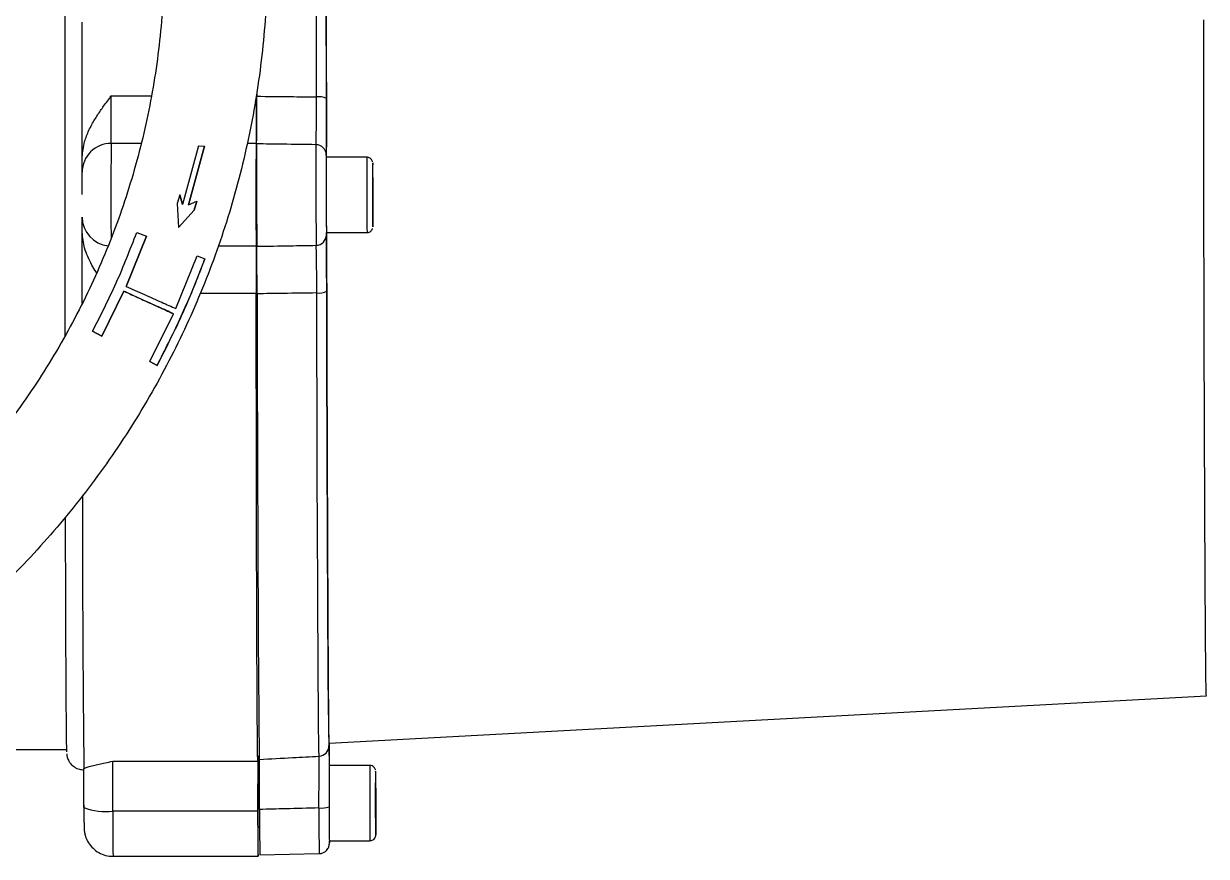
# Model space of a CAD drawing. Header units: millimetres. Extents: x 2462 to 4142, y 835 to 2023.
# Drawn here: x 3171.5 to 3375.4, y 1180.4 to 1324 of the extents above; entities that cross this region are included whole.
import ezdxf

# ---------------------------------------------------------------- set-up
doc = ezdxf.new("R2010")
doc.units = ezdxf.units.MM

msp = doc.modelspace()

# ---------------------------------------------------------------- linework, layer by layer
at = {"color": 7, "linetype": 'Continuous', "lineweight": 25}
for p, q in [((3186.587, 1311.553), (3193.503, 1311.553)), ((3211.665, 1312.17), (3211.666, 1311.501)), ((3191.768, 1303.369), (3186.56, 1303.369)), ((3211.559, 1303.369), (3210.033, 1303.369)), ((3201.635, 1302.933), (3198.865, 1292.833)), ((3202.639, 1302.909), (3199.888, 1292.81)), ((3199.892, 1292.807), (3202.643, 1302.907)), ((3201.635, 1302.933), (3202.639, 1302.909)), ((3202.639, 1302.909), (3202.643, 1302.907)), ((3230.66, 1300.996), (3223.66, 1300.984)), ((3211.56, 1298.334), (3211.563, 1298.536)), ((3211.64, 1298.463), (3211.562, 1298.463)), ((3231.661, 1297.492), (3231.672, 1297.503)), ((3231.661, 1294.487), (3231.661, 1297.492)), ((3231.672, 1297.503), (3231.682, 1294.509)), ((3198.396, 1294.531), (3197.934, 1293.028)), ((3197.934, 1293.028), (3198.192, 1288.862)), ((3198.865, 1292.833), (3198.396, 1294.531)), ((3198.396, 1294.531), (3198.4, 1294.528)), ((3198.4, 1294.528), (3198.869, 1292.83)), ((3199.92, 1292.809), (3201.352, 1293.393)), ((3201.352, 1293.393), (3200.887, 1291.885)), ((3200.891, 1291.883), (3201.356, 1293.39)), ((3201.352, 1293.393), (3201.356, 1293.39)), ((3231.661, 1294.509), (3231.682, 1294.509)), ((3231.671, 1291.492), (3231.661, 1294.487)), ((3231.682, 1294.509), (3231.682, 1291.503)), ((3198.192, 1288.862), (3200.887, 1291.885)), ((3200.891, 1291.883), (3198.196, 1288.859)), ((3199.888, 1292.81), (3199.92, 1292.809)), ((3200.887, 1291.885), (3200.891, 1291.883)), ((3231.682, 1291.503), (3231.671, 1291.492)), ((3231.671, 1291.503), (3231.682, 1291.503)), ((3198.192, 1288.862), (3198.196, 1288.859)), ((3211.562, 1290.463), (3211.654, 1290.463)), ((3192.667, 1287.358), (3189.149, 1278.725)), ((3189.155, 1278.721), (3192.673, 1287.354)), ((3190.978, 1288.006), (3192.667, 1287.358)), ((3192.667, 1287.358), (3192.673, 1287.354)), ((3223.683, 1287.984), (3230.683, 1287.996)), ((3205.038, 1285.71), (3211.559, 1285.71)), ((3197.704, 1274.9), (3201.416, 1283.998)), ((3201.416, 1283.998), (3202.731, 1283.492)), ((3202.731, 1283.492), (3202.734, 1283.491)), ((3188.771, 1277.885), (3184.965, 1270.163)), ((3184.971, 1270.159), (3188.777, 1277.882)), ((3188.771, 1277.885), (3188.777, 1277.882)), ((3211.586, 1277.493), (3201.933, 1277.493)), ((3193.239, 1265.763), (3197.3, 1274.004)), ((3184.965, 1270.163), (3183.368, 1271.012)), ((3183.368, 1271.012), (3183.376, 1271.007)), ((3183.376, 1271.007), (3184.971, 1270.159)), ((3184.965, 1270.163), (3184.971, 1270.159)), ((3194.484, 1265.1), (3193.239, 1265.763)), ((3193.239, 1265.763), (3193.242, 1265.761)), ((3193.242, 1265.761), (3194.486, 1265.099)), ((3194.484, 1265.1), (3194.486, 1265.099)), ((3224.164, 1199.956), (3375.404, 1208.143)), ((3224.218, 1199.517), (3224.224, 1199.959)), ((3165.602, 1198.856), (3178.896, 1198.856)), ((3211.894, 1197.662), (3212.104, 1197.804)), ((3211.961, 1197.701), (3211.947, 1196.784)), ((3186.84, 1196.848), (3211.84, 1196.848)), ((3231.171, 1196.131), (3224.171, 1196.119)), ((3212.141, 1193.598), (3211.893, 1193.597)), ((3232.17, 1191.355), (3232.176, 1193.096)), ((3232.176, 1193.096), (3232.189, 1191.374)), ((3232.17, 1191.374), (3232.189, 1191.374)), ((3232.176, 1187.891), (3232.17, 1191.355)), ((3232.189, 1191.374), (3232.195, 1187.91)), ((3181.881, 1189.34), (3181.881, 1188.692)), ((3211.865, 1188.238), (3186.865, 1188.238)), ((3232.176, 1187.91), (3232.195, 1187.91)), ((3232.188, 1186.168), (3232.176, 1187.891)), ((3232.195, 1187.91), (3232.188, 1186.168)), ((3211.889, 1185.597), (3212.165, 1185.598)), ((3224.194, 1183.119), (3231.194, 1183.131)), ((3232.192, 1184.132), (3232.193, 1184.153)), ((3212.198, 1180.708), (3222.429, 1180.904)), ((3186.893, 1180.44), (3211.893, 1180.44))]:
    msp.add_line(p, q, dxfattribs=at)
at = {"color": 7, "linetype": 'Continuous', "lineweight": 25, "flags": 128}
for points in [[(3221.962, 1311.398), (3221.956, 1317.3), (3221.951, 1323.117), (3221.947, 1328.827), (3221.945, 1334.409), (3221.943, 1339.842), (3221.944, 1345.105), (3221.945, 1350.178), (3221.948, 1355.043), (3221.952, 1359.681), (3221.957, 1364.075), (3221.964, 1368.209), (3221.972, 1372.066), (3221.981, 1375.633), (3221.991, 1378.895), (3222.003, 1381.842), (3222.016, 1384.461), (3222.029, 1386.743), (3222.044, 1388.679), (3222.059, 1390.262), (3222.076, 1391.487)], [(3223.786, 1389.719), (3223.769, 1388.517), (3223.754, 1386.963), (3223.74, 1385.062), (3223.726, 1382.822), (3223.714, 1380.25), (3223.703, 1377.358), (3223.693, 1374.155), (3223.684, 1370.653), (3223.676, 1366.867), (3223.669, 1362.809), (3223.664, 1358.495), (3223.66, 1353.942), (3223.657, 1349.166), (3223.656, 1344.185), (3223.656, 1339.018), (3223.657, 1333.685), (3223.659, 1328.205), (3223.663, 1322.599), (3223.668, 1316.888), (3223.674, 1311.094)], [(3223.694, 1300.984), (3223.686, 1306.019), (3223.679, 1311.726), (3223.674, 1317.371), (3223.669, 1322.93), (3223.665, 1328.384)], [(3181.583, 1300.976), (3181.584, 1306.889), (3181.587, 1312.756), (3181.591, 1318.557), (3181.596, 1324.271)], [(3375.404, 1208.143), (3375.404, 1208.143), (3375.387, 1208.323), (3375.368, 1208.859), (3375.349, 1209.747), (3375.33, 1210.984), (3375.311, 1212.566), (3375.291, 1214.484), (3375.271, 1216.732), (3375.251, 1219.301), (3375.232, 1222.18), (3375.212, 1225.356), (3375.192, 1228.818), (3375.173, 1232.55), (3375.154, 1236.538), (3375.135, 1240.765), (3375.117, 1245.214), (3375.1, 1249.867), (3375.083, 1254.704), (3375.066, 1259.706), (3375.051, 1264.852), (3375.036, 1270.121), (3375.023, 1275.491), (3375.01, 1280.941), (3374.998, 1286.449), (3374.988, 1291.991), (3374.978, 1297.544), (3374.97, 1303.087), (3374.962, 1308.596), (3374.956, 1314.049), (3374.952, 1319.423), (3374.948, 1324.697)], [(3231.662, 1299.997), (3231.662, 1299.998), (3231.66, 1299.955)], [(3231.675, 1289.29), (3231.676, 1289.181), (3231.681, 1288.998), (3231.681, 1288.999)], [(3181.588, 1275.841), (3181.587, 1276.289), (3181.584, 1282.16), (3181.583, 1288.075)], [(3224.164, 1199.956), (3224.151, 1200.049), (3224.132, 1200.482), (3224.113, 1201.264), (3224.093, 1202.394), (3224.073, 1203.867), (3224.053, 1205.678), (3224.032, 1207.819), (3224.011, 1210.284), (3223.991, 1213.062), (3223.97, 1216.143), (3223.949, 1219.517), (3223.929, 1223.17), (3223.909, 1227.088), (3223.889, 1231.258), (3223.87, 1235.664), (3223.851, 1240.288), (3223.833, 1245.115), (3223.815, 1250.127), (3223.798, 1255.303), (3223.782, 1260.626), (3223.767, 1266.075), (3223.752, 1271.631), (3223.739, 1277.272), (3223.726, 1282.978), (3223.716, 1287.984)], [(3211.725, 1277.445), (3211.739, 1271.517), (3211.754, 1265.675), (3211.77, 1259.941), (3211.787, 1254.338), (3211.804, 1248.885), (3211.823, 1243.604), (3211.842, 1238.514), (3211.862, 1233.634), (3211.882, 1228.983), (3211.902, 1224.578), (3211.923, 1220.435), (3211.945, 1216.57), (3211.966, 1212.998), (3211.988, 1209.731), (3212.01, 1206.783), (3212.031, 1204.164), (3212.053, 1201.884), (3212.074, 1199.951), (3212.095, 1198.374), (3212.116, 1197.156)], [(3222.41, 1197.701), (3222.389, 1198.91), (3222.368, 1200.479), (3222.347, 1202.4), (3222.325, 1204.668), (3222.304, 1207.273), (3222.282, 1210.206), (3222.261, 1213.456), (3222.239, 1217.01), (3222.218, 1220.855), (3222.197, 1224.978), (3222.177, 1229.361), (3222.156, 1233.989), (3222.137, 1238.845), (3222.118, 1243.91), (3222.1, 1249.165), (3222.082, 1254.591), (3222.065, 1260.167), (3222.049, 1265.873), (3222.034, 1271.686), (3222.02, 1277.585)], [(3223.731, 1277.899), (3223.745, 1272.108), (3223.76, 1266.401), (3223.775, 1260.8), (3223.792, 1255.326), (3223.809, 1249.999), (3223.827, 1244.84), (3223.846, 1239.867), (3223.865, 1235.1), (3223.885, 1230.556), (3223.905, 1226.253), (3223.925, 1222.206), (3223.946, 1218.431), (3223.967, 1214.942), (3223.988, 1211.752), (3224.009, 1208.872), (3224.031, 1206.315), (3224.052, 1204.088), (3224.072, 1202.202), (3224.093, 1200.662), (3224.113, 1199.475)], [(3232.193, 1184.153), (3232.196, 1184.324), (3232.199, 1184.878), (3232.201, 1185.755), (3232.202, 1186.897), (3232.202, 1188.226), (3232.2, 1189.65), (3232.197, 1191.073), (3232.193, 1192.397), (3232.188, 1193.534), (3232.183, 1194.404), (3232.178, 1194.949), (3232.173, 1195.132), (3232.169, 1194.94), (3232.166, 1194.387), (3232.164, 1193.509), (3232.163, 1192.367), (3232.163, 1191.039), (3232.165, 1189.615), (3232.168, 1188.192), (3232.172, 1186.867), (3232.177, 1185.731), (3232.182, 1184.861), (3232.187, 1184.315), (3232.192, 1184.132), (3232.192, 1184.132)], [(3224.189, 1182.904), (3224.192, 1182.75), (3224.197, 1182.752), (3224.201, 1183.107), (3224.201, 1183.119)]]:
    msp.add_lwpolyline(points, dxfattribs=at)
at = {"color": 7, "linetype": 'Continuous', "lineweight": 25}
for centre, radius, start, end in [((2359.681, 1310.197), 826.907, 359.526892, 0.093986), ((3222.363, 1308.681), 2.746, 61.48465, 98.39056), ((3186.54, 1298.39), 4.979, 89.77597, 179.80447), ((4750.178, 1294.098), 1563.646, 179.660289, 180.260607), ((4490.036, 1296.665), 1278.4, 179.703166, 180.494281), ((4426.924, 1296.556), 1205.056, 179.686326, 180.511121), ((3221.861, 1301.357), 1.796, 0.24535, 89.2279), ((4203.361, 1296.171), 979.717, 179.696262, 180.501185), ((3645.024, 1297.127), 421.381, 179.47558, 180.36219), ((3652.051, 1297.139), 421.408, 179.47562, 180.36216), ((3763.726, 1296.661), 532.076, 179.64533, 180.23482), ((2513.082, 1293.254), 718.612, 359.660754, 0.537672), ((3796.321, 1294.015), 572.67, 179.95509, 180.60338), ((3803.536, 1294.027), 572.885, 179.95517, 180.60321), ((3972.256, 1294.832), 740.602, 180.02721, 180.428734), ((3186.535, 1290.686), 4.974, 180.19282, 264.65219), ((3221.885, 1287.603), 1.797, 270.97601, 359.95892), ((3222.411, 1280.271), 2.714, 261.71645, 299.09507), ((6729.016, 1237.555), 3547.391, 179.918401, 180.678258), ((3222.327, 1199.485), 1.786, 272.65417, 359.66513), ((2204.361, 1189.6), 982.505, 359.920579, 0.422661), ((3984.297, 1190.929), 753.143, 179.604261, 180.593252), ((3222.812, 1193.604), 4.834, 264.97273, 286.2217), ((3964.525, 1189.219), 740.363, 180.019875, 180.488717), ((3185.632, 1198.682), 10.517, 249.10527, 276.7358), ((3690.019, 1186.134), 503.158, 179.76043, 180.64843), ((3715.417, 1187.265), 503.262, 179.85761, 180.74662), ((3920.432, 1188.461), 698.044, 179.973063, 180.62028)]:
    msp.add_arc(centre, radius, start, end, dxfattribs=at)
for points, knots in [([(3213.473, 1332.152), (3213.492, 1333.403), (3213.546, 1336.96), (3213.389, 1342.825), (3212.905, 1349.73), (3212.102, 1356.606), (3210.987, 1363.438), (3209.561, 1370.212), (3207.827, 1376.914), (3205.79, 1383.53), (3203.453, 1390.046), (3200.82, 1396.449), (3197.899, 1402.725), (3194.694, 1408.861), (3191.212, 1414.844), (3187.461, 1420.662), (3183.448, 1426.303), (3179.182, 1431.755), (3174.672, 1437.007), (3169.927, 1442.047), (3164.957, 1446.865), (3159.772, 1451.452), (3154.383, 1455.797), (3148.801, 1459.892), (3143.039, 1463.728), (3137.107, 1467.297), (3131.019, 1470.592), (3124.786, 1473.605), (3118.423, 1476.331), (3111.942, 1478.763), (3105.356, 1480.897), (3098.681, 1482.729), (3091.928, 1484.254), (3085.113, 1485.469), (3078.25, 1486.372), (3071.352, 1486.96), (3064.435, 1487.234), (3057.512, 1487.191), (3050.599, 1486.833), (3043.709, 1486.159), (3036.858, 1485.172), (3030.058, 1483.873), (3023.325, 1482.265), (3016.672, 1480.352), (3010.113, 1478.137), (3003.662, 1475.625), (2997.333, 1472.821), (2991.138, 1469.732), (2985.091, 1466.362), (2979.203, 1462.721), (2973.488, 1458.814), (2967.958, 1454.651), (2962.622, 1450.24), (2957.494, 1445.59), (2952.584, 1440.711), (2947.901, 1435.612), (2943.455, 1430.306), (2939.257, 1424.802), (2935.313, 1419.112), (2931.634, 1413.248), (2928.226, 1407.222), (2925.097, 1401.047), (2922.253, 1394.736), (2919.699, 1388.302), (2917.442, 1381.757), (2915.486, 1375.117), (2913.835, 1368.394), (2912.492, 1361.603), (2911.461, 1354.758), (2910.743, 1347.872), (2910.341, 1340.962), (2910.254, 1334.039), (2910.483, 1327.121), (2911.027, 1320.22), (2911.886, 1313.35), (2913.057, 1306.528), (2914.539, 1299.766), (2916.327, 1293.078), (2918.419, 1286.479), (2920.81, 1279.982), (2923.494, 1273.602), (2926.467, 1267.35), (2929.723, 1261.241), (2933.253, 1255.286), (2937.052, 1249.499), (2941.111, 1243.891), (2945.422, 1238.474), (2949.975, 1233.26), (2954.761, 1228.259), (2959.771, 1223.481), (2964.994, 1218.938), (2970.418, 1214.637), (2976.033, 1210.588), (2981.827, 1206.799), (2987.788, 1203.279), (2993.903, 1200.035), (3000.16, 1197.073), (3006.545, 1194.4), (3013.046, 1192.021), (3019.649, 1189.941), (3026.34, 1188.164), (3033.104, 1186.695), (3039.929, 1185.536), (3046.8, 1184.689), (3053.702, 1184.157), (3060.621, 1183.941), (3067.543, 1184.04), (3074.453, 1184.455), (3081.337, 1185.185), (3088.18, 1186.229), (3094.969, 1187.583), (3101.689, 1189.247), (3108.326, 1191.215), (3114.866, 1193.483), (3121.296, 1196.048), (3127.602, 1198.904), (3133.771, 1202.044), (3139.791, 1205.463), (3145.648, 1209.153), (3151.331, 1213.106), (3156.827, 1217.315), (3162.126, 1221.77), (3167.216, 1226.462), (3172.086, 1231.381), (3176.727, 1236.518), (3181.129, 1241.861), (3185.282, 1247.399), (3189.178, 1253.121), (3192.809, 1259.015), (3196.168, 1265.068), (3199.246, 1271.269), (3202.039, 1277.603), (3204.539, 1284.058), (3206.742, 1290.621), (3208.644, 1297.277), (3210.24, 1304.014), (3211.526, 1310.815), (3212.501, 1317.669), (3213.15, 1324.439), (3213.401, 1329.274), (3213.464, 1331.805), (3213.473, 1332.152)], [0, 0, 0, 0, 0.00394, 0.0112049, 0.0184702, 0.0257355, 0.0330008, 0.0402662, 0.0475315, 0.0547968, 0.0620622, 0.0693275, 0.0765928, 0.0838581, 0.0911235, 0.0983888, 0.1056541, 0.1129194, 0.1201848, 0.1274501, 0.1347154, 0.1419807, 0.1492461, 0.1565114, 0.1637767, 0.171042, 0.1783074, 0.1855727, 0.192838, 0.2001033, 0.2073687, 0.214634, 0.2218993, 0.2291646, 0.2364299, 0.2436953, 0.2509606, 0.2582259, 0.2654913, 0.2727566, 0.2800219, 0.2872872, 0.2945526, 0.3018179, 0.3090832, 0.3163485, 0.3236139, 0.3308792, 0.3381445, 0.3454098, 0.3526752, 0.3599405, 0.3672058, 0.3744712, 0.3817365, 0.3890018, 0.3962671, 0.4035325, 0.4107978, 0.4180631, 0.4253284, 0.4325938, 0.4398591, 0.4471244, 0.4543898, 0.4616551, 0.4689204, 0.4761857, 0.4834511, 0.4907164, 0.4979817, 0.5052471, 0.5125124, 0.5197777, 0.527043, 0.5343084, 0.5415737, 0.548839, 0.5561043, 0.5633697, 0.570635, 0.5779003, 0.5851657, 0.592431, 0.5996963, 0.6069616, 0.614227, 0.6214923, 0.6287576, 0.6360229, 0.6432883, 0.6505536, 0.6578189, 0.6650842, 0.6723496, 0.6796149, 0.6868802, 0.6941455, 0.7014109, 0.7086762, 0.7159415, 0.7232068, 0.7304721, 0.7377375, 0.7450028, 0.7522681, 0.7595334, 0.7667988, 0.7740641, 0.7813294, 0.7885948, 0.7958601, 0.8031254, 0.8103907, 0.8176561, 0.8249214, 0.8321867, 0.839452, 0.8467174, 0.8539827, 0.861248, 0.8685133, 0.8757787, 0.883044, 0.8903093, 0.8975747, 0.90484, 0.9121053, 0.9193706, 0.926636, 0.9339013, 0.9411666, 0.948432, 0.9556973, 0.9629626, 0.9702279, 0.9774933, 0.9847586, 0.9920239, 0.9989071, 1, 1, 1, 1]), ([(3178.883, 1390.213), (3178.881, 1390.216), (3178.869, 1390.241), (3178.848, 1389.338), (3178.818, 1387.497), (3178.79, 1384.689), (3178.763, 1381.043), (3178.736, 1376.5), (3178.711, 1371.037), (3178.687, 1364.681), (3178.665, 1357.488), (3178.646, 1349.577), (3178.629, 1341.064), (3178.615, 1332.077), (3178.604, 1322.796), (3178.597, 1313.368), (3178.592, 1303.935), (3178.592, 1297.639), (3178.591, 1294.52)], [0, 0, 0, 0, 0.010499, 0.0763227, 0.1410552, 0.2046164, 0.2681744, 0.332907, 0.3987338, 0.4661596, 0.5340485, 0.6023082, 0.6705646, 0.7384535, 0.8058826, 0.8717063, 0.9364396, 1, 1, 1, 1]), ([(3195.677, 1332.556), (3195.644, 1331.453), (3195.545, 1328.183), (3195.145, 1322.757), (3194.367, 1316.3), (3193.273, 1309.889), (3191.869, 1303.539), (3190.159, 1297.264), (3188.145, 1291.079), (3185.834, 1285), (3183.23, 1279.04), (3180.34, 1273.214), (3177.17, 1267.535), (3173.728, 1262.016), (3170.022, 1256.672), (3166.061, 1251.513), (3161.854, 1246.553), (3157.411, 1241.805), (3152.745, 1237.272), (3147.851, 1232.992), (3144.061, 1229.899), (3141.847, 1228.319), (3141.397, 1227.998)], [0, 0, 0, 0, 0.0271509, 0.0804393, 0.1337317, 0.187024, 0.2403163, 0.2936087, 0.346901, 0.4001933, 0.4534856, 0.506778, 0.5600703, 0.6133626, 0.6666549, 0.7199473, 0.7732396, 0.8265319, 0.8798242, 0.9331166, 0.9864089, 1, 1, 1, 1]), ([(3181.583, 1300.976), (3181.668, 1301.897), (3181.784, 1303.155), (3182.32, 1304.678), (3182.736, 1305.661), (3183.356, 1306.878), (3184.201, 1308.265), (3185.336, 1309.89), (3186.145, 1310.966), (3186.587, 1311.553)], [0, 0, 0, 0, 0.2309075, 0.3156551, 0.4051151, 0.4997308, 0.6595094, 0.8142552, 1, 1, 1, 1]), ([(3211.653, 1303.288), (3211.656, 1303.515), (3211.662, 1303.97), (3211.667, 1305.852), (3211.669, 1308.4), (3211.667, 1310.466), (3211.666, 1311.501)], [0, 0, 0, 0, 0.2500652, 0.4994456, 0.7493864, 1, 1, 1, 1]), ([(3211.666, 1311.501), (3213.588, 1311.483), (3217.02, 1311.45), (3220.452, 1311.414), (3221.962, 1311.398)], [0, 0, 0, 0, 0.56, 1, 1, 1, 1]), ([(3221.886, 1303.153), (3221.898, 1303.359), (3221.923, 1303.771), (3221.949, 1305.649), (3221.964, 1308.233), (3221.963, 1310.342), (3221.962, 1311.398)], [0, 0, 0, 0, 0.2498556, 0.4996698, 0.7497111, 1, 1, 1, 1]), ([(3223.674, 1311.094), (3223.675, 1310.16), (3223.677, 1308.295), (3223.676, 1305.81), (3223.673, 1303.646), (3223.667, 1301.967), (3223.661, 1301.566), (3223.658, 1301.365)], [0, 0, 0, 0, 0.1872812, 0.3736777, 0.5607984, 0.7799545, 1, 1, 1, 1]), ([(3221.886, 1303.153), (3219.976, 1303.179), (3216.565, 1303.225), (3213.154, 1303.268), (3211.653, 1303.288)], [0, 0, 0, 0, 0.56, 1, 1, 1, 1]), ([(3231.641, 1300.192), (3231.63, 1300.242), (3231.597, 1300.38), (3231.469, 1300.612), (3231.239, 1300.833), (3230.953, 1300.978), (3230.75, 1300.981), (3230.662, 1300.983)], [0, 0, 0, 0, 0.1179433, 0.3237247, 0.5604872, 0.8110036, 1, 1, 1, 1]), ([(3181.551, 1294.545), (3181.551, 1294.999), (3181.551, 1295.938), (3181.554, 1297.176), (3181.557, 1298.094), (3181.56, 1298.305), (3181.562, 1298.407)], [0, 0, 0, 0, 0.2416654, 0.5, 0.7583346, 1, 1, 1, 1]), ([(3178.591, 1294.52), (3178.592, 1291.403), (3178.592, 1285.111), (3178.596, 1276.959), (3178.6, 1272.049), (3178.602, 1270.207)], [0, 0, 0, 0, 0.3803148, 0.7676479, 1, 1, 1, 1]), ([(3184.053, 1281.056), (3184.021, 1281.105), (3183.73, 1281.541), (3182.943, 1282.92), (3181.87, 1285.165), (3181.674, 1287.155), (3181.583, 1288.075)], [0, 0, 0, 0, 0.0235445, 0.2094054, 0.6343537, 1, 1, 1, 1]), ([(3183.368, 1271.012), (3184.777, 1273.773), (3187.602, 1279.309), (3189.851, 1285.102), (3190.978, 1288.006)], [0, 0, 0, 0, 0.498853, 1, 1, 1, 1]), ([(3223.681, 1287.601), (3223.685, 1287.445), (3223.691, 1287.132), (3223.702, 1285.813), (3223.712, 1283.849), (3223.723, 1281.182), (3223.728, 1278.995), (3223.731, 1277.899)], [0, 0, 0, 0, 0.1872716, 0.3736538, 0.5608014, 0.7799695, 1, 1, 1, 1]), ([(3230.687, 1288.011), (3230.764, 1288.011), (3230.949, 1288.01), (3231.203, 1288.128), (3231.412, 1288.298), (3231.543, 1288.479), (3231.609, 1288.609), (3231.627, 1288.673), (3231.629, 1288.68)], [0, 0, 0, 0, 0.1854369, 0.4438435, 0.6548616, 0.8333476, 0.9816648, 1, 1, 1, 1]), ([(3211.684, 1285.636), (3213.594, 1285.667), (3217.004, 1285.723), (3220.415, 1285.781), (3221.915, 1285.806)], [0, 0, 0, 0, 0.56, 1, 1, 1, 1]), ([(3211.725, 1277.445), (3211.722, 1278.477), (3211.717, 1280.538), (3211.706, 1283.08), (3211.695, 1284.958), (3211.687, 1285.41), (3211.684, 1285.636)], [0, 0, 0, 0, 0.2500466, 0.4994486, 0.7493959, 1, 1, 1, 1]), ([(3222.02, 1277.585), (3222.018, 1278.637), (3222.012, 1280.742), (3221.987, 1283.321), (3221.955, 1285.195), (3221.929, 1285.602), (3221.915, 1285.806)], [0, 0, 0, 0, 0.2497435, 0.4995348, 0.7496229, 1, 1, 1, 1]), ([(3202.731, 1283.492), (3201.514, 1280.365), (3199.074, 1274.095), (3196.016, 1268.103), (3194.484, 1265.1)], [0, 0, 0, 0, 0.4988716, 1, 1, 1, 1]), ([(3194.486, 1265.099), (3195.835, 1267.744), (3198.536, 1273.043), (3201.14, 1279.249), (3202.461, 1282.764), (3202.734, 1283.491)], [0, 0, 0, 0, 0.4414628, 0.8844871, 1, 1, 1, 1]), ([(3189.149, 1278.725), (3190.198, 1278.256), (3192.295, 1277.319), (3195.354, 1275.951), (3196.936, 1275.243), (3197.704, 1274.9)], [0, 0, 0, 0, 0.33986485, 0.6797489, 1, 1, 1, 1]), ([(3197.3, 1274.004), (3196.483, 1274.376), (3194.849, 1275.12), (3191.78, 1276.516), (3189.754, 1277.438), (3188.771, 1277.885)], [0, 0, 0, 0, 0.3398767, 0.6797801, 1, 1, 1, 1]), ([(3188.777, 1277.882), (3189.656, 1277.482), (3191.413, 1276.683), (3194.178, 1275.425), (3196.136, 1274.534), (3197.063, 1274.111), (3197.303, 1274.002)], [0, 0, 0, 0, 0.2986237, 0.597268, 0.8959122, 1, 1, 1, 1]), ([(3222.02, 1277.585), (3220.099, 1277.558), (3216.667, 1277.51), (3213.235, 1277.465), (3211.725, 1277.445)], [0, 0, 0, 0, 0.56, 1, 1, 1, 1]), ([(3178.647, 1238.931), (3178.653, 1236.433), (3178.665, 1231.26), (3178.687, 1224.255), (3178.71, 1217.86), (3178.736, 1212.369), (3178.762, 1207.794), (3178.789, 1204.115), (3178.818, 1201.274), (3178.847, 1199.396), (3178.869, 1198.465), (3178.881, 1198.478), (3178.883, 1198.48)], [0, 0, 0, 0, 0.1058426, 0.219238, 0.3318651, 0.4418108, 0.549934, 0.6561006, 0.7622619, 0.870385, 0.980336, 1, 1, 1, 1]), ([(3224.113, 1199.475), (3224.117, 1199.243), (3224.123, 1198.781), (3224.134, 1197.259), (3224.144, 1195.114), (3224.154, 1192.303), (3224.159, 1190.078), (3224.162, 1188.963)], [0, 0, 0, 0, 0.1872812, 0.3736777, 0.5607984, 0.7799545, 1, 1, 1, 1]), ([(3224.204, 1196.119), (3224.204, 1196.264), (3224.205, 1197.279), (3224.209, 1198.626), (3224.215, 1199.22), (3224.218, 1199.517)], [0, 0, 0, 0, 0.07722747, 0.53770785, 1, 1, 1, 1]), ([(3178.9, 1198.098), (3178.902, 1198.071), (3178.906, 1198.016), (3178.929, 1197.845), (3178.986, 1197.575), (3179.097, 1197.231), (3179.291, 1196.821), (3179.637, 1196.319), (3180.233, 1195.793), (3181.024, 1195.405), (3181.609, 1195.376), (3181.877, 1195.363)], [0, 0, 0, 0, 0.1361823, 0.2699246, 0.3590564, 0.432474, 0.5009236, 0.5955145, 0.7264933, 0.8747451, 1, 1, 1, 1]), ([(3212.116, 1197.156), (3214.038, 1197.258), (3217.469, 1197.44), (3220.9, 1197.621), (3222.41, 1197.701)], [0, 0, 0, 0, 0.56, 1, 1, 1, 1]), ([(3212.157, 1188.516), (3212.154, 1189.561), (3212.149, 1191.649), (3212.139, 1194.295), (3212.127, 1196.313), (3212.12, 1196.875), (3212.116, 1197.156)], [0, 0, 0, 0, 0.2500652, 0.4994456, 0.7493864, 1, 1, 1, 1]), ([(3222.388, 1188.789), (3222.395, 1189.861), (3222.409, 1192.006), (3222.419, 1194.745), (3222.42, 1196.835), (3222.413, 1197.412), (3222.41, 1197.701)], [0, 0, 0, 0, 0.24985559, 0.49966981, 0.74971105, 1, 1, 1, 1]), ([(3181.873, 1195.563), (3181.955, 1195.632), (3182.067, 1195.726), (3182.597, 1195.88), (3183.01, 1195.988), (3183.626, 1196.134), (3184.466, 1196.32), (3185.595, 1196.563), (3186.4, 1196.747), (3186.84, 1196.848)], [0, 0, 0, 0, 0.2309075, 0.3156551, 0.4051151, 0.4997308, 0.6595094, 0.8142552, 1, 1, 1, 1]), ([(3211.929, 1193.598), (3211.929, 1193.681), (3211.931, 1194.641), (3211.937, 1195.918), (3211.944, 1196.495), (3211.947, 1196.784)], [0, 0, 0, 0, 0.0456734, 0.5228367, 1, 1, 1, 1]), ([(3232.149, 1195.345), (3232.146, 1195.359), (3232.129, 1195.441), (3232.055, 1195.626), (3231.876, 1195.87), (3231.587, 1196.058), (3231.324, 1196.147), (3231.184, 1196.124), (3231.164, 1196.12)], [0, 0, 0, 0, 0.0334989, 0.201535, 0.4226062, 0.6907193, 0.9535498, 1, 1, 1, 1]), ([(3211.881, 1189.348), (3211.881, 1189.872), (3211.881, 1190.92), (3211.884, 1192.24), (3211.888, 1193.162), (3211.892, 1193.28), (3211.893, 1193.339)], [0, 0, 0, 0, 0.2502956, 0.5005912, 0.7508868, 1, 1, 1, 1]), ([(3211.897, 1185.597), (3211.896, 1185.478), (3211.893, 1185.217), (3211.888, 1185.561), (3211.884, 1186.441), (3211.881, 1187.777), (3211.881, 1188.824), (3211.881, 1189.348)], [0, 0, 0, 0, 0.17572341, 0.38179256, 0.58786171, 0.79393085, 1, 1, 1, 1]), ([(3181.881, 1188.692), (3181.881, 1188.524), (3181.881, 1188.21), (3181.882, 1187.698), (3181.883, 1187.162), (3181.884, 1186.625), (3181.886, 1186.183), (3181.888, 1185.843), (3181.889, 1185.608), (3181.891, 1185.448), (3181.893, 1185.355), (3181.897, 1185.216), (3181.905, 1185.086), (3181.919, 1184.921), (3181.96, 1184.582), (3182.1, 1183.93), (3182.477, 1182.998), (3183.185, 1182.009), (3184.156, 1181.189), (3185.301, 1180.659), (3186.249, 1180.419), (3186.784, 1180.462), (3186.901, 1180.472)], [0, 0, 0, 0, 0.03893557, 0.0727538, 0.12695248, 0.17910318, 0.23083953, 0.27964154, 0.32409611, 0.36287054, 0.39598943, 0.41057395, 0.42003475, 0.43103283, 0.45085478, 0.49968169, 0.5851427, 0.68174989, 0.77880085, 0.87586886, 0.97293835, 1, 1, 1, 1]), ([(3211.865, 1188.238), (3211.866, 1187.189), (3211.868, 1185.091), (3211.874, 1182.53), (3211.883, 1180.837), (3211.893, 1180.246), (3211.903, 1180.819), (3211.912, 1182.529), (3211.917, 1184.278), (3211.918, 1185.45), (3211.918, 1185.597)], [0, 0, 0, 0, 0.1399781, 0.2799562, 0.4199343, 0.5599124, 0.6998905, 0.8398685, 0.9798466, 1, 1, 1, 1]), ([(3222.388, 1188.789), (3220.478, 1188.738), (3217.068, 1188.648), (3213.657, 1188.556), (3212.157, 1188.516)], [0, 0, 0, 0, 0.56, 1, 1, 1, 1]), ([(3222.455, 1180.914), (3222.662, 1180.938), (3223.045, 1180.981), (3223.507, 1181.263), (3223.822, 1181.582), (3224.017, 1181.901), (3224.124, 1182.181), (3224.17, 1182.393), (3224.186, 1182.517), (3224.191, 1182.579), (3224.194, 1182.629), (3224.196, 1182.698), (3224.198, 1182.796), (3224.2, 1182.994), (3224.201, 1183.119)], [0, 0, 0, 0, 0.12784676, 0.2372477, 0.3284728, 0.40543255, 0.46829736, 0.51503328, 0.54102928, 0.55927037, 0.58272715, 0.6271655, 0.76598091, 1, 1, 1, 1]), ([(3231.195, 1183.144), (3231.28, 1183.146), (3231.471, 1183.148), (3231.715, 1183.262), (3231.847, 1183.378), (3231.9, 1183.424)], [0, 0, 0, 0, 0.3237884, 0.730031, 1, 1, 1, 1]), ([(3231.9, 1183.424), (3231.981, 1183.525), (3232.092, 1183.663), (3232.158, 1183.863), (3232.179, 1183.965), (3232.184, 1184.005), (3232.186, 1184.018)], [0, 0, 0, 0, 0.54975897, 0.74659305, 0.91487041, 1, 1, 1, 1]), ([(3232.186, 1184.018), (3232.186, 1184.02), (3232.188, 1184.036), (3232.19, 1184.058), (3232.192, 1184.094), (3232.193, 1184.108), (3232.193, 1184.118)], [0, 0, 0, 0, 0.01892592, 0.18929532, 0.44511699, 1, 1, 1, 1])]:
    msp.add_open_spline(points, degree=3, knots=knots, dxfattribs=at)
for points in [[(3211.587, 1311.553), (3211.586, 1310.526), (3211.584, 1308.47), (3211.578, 1305.935), (3211.569, 1304.054), (3211.563, 1303.597), (3211.559, 1303.369)], [(3211.559, 1303.369), (3211.556, 1303.124), (3211.55, 1302.635), (3211.542, 1300.55), (3211.536, 1297.771), (3211.535, 1295.626), (3211.535, 1294.554)], [(3181.562, 1298.407), (3181.565, 1298.632), (3181.573, 1299.081), (3181.579, 1300.344), (3181.583, 1300.976)], [(3211.535, 1294.554), (3211.535, 1293.481), (3211.536, 1291.336), (3211.542, 1288.55), (3211.549, 1286.456), (3211.556, 1285.959), (3211.559, 1285.71)], [(3181.583, 1288.075), (3181.579, 1288.711), (3181.573, 1289.982), (3181.565, 1290.44), (3181.562, 1290.669)], [(3211.559, 1285.71), (3211.563, 1285.478), (3211.569, 1285.013), (3211.578, 1283.122), (3211.584, 1280.58), (3211.586, 1278.522), (3211.586, 1277.493)], [(3211.84, 1196.848), (3211.829, 1197.532), (3211.808, 1198.899), (3211.778, 1202.215), (3211.749, 1206.418), (3211.722, 1211.556), (3211.696, 1217.551), (3211.673, 1224.347), (3211.651, 1231.871), (3211.632, 1240.046), (3211.616, 1248.785), (3211.603, 1258.002), (3211.593, 1267.585), (3211.589, 1274.191), (3211.586, 1277.493)], [(3181.881, 1188.857), (3181.88, 1190.053), (3181.879, 1192.444), (3181.875, 1194.523), (3181.873, 1195.563)], [(3211.84, 1196.848), (3211.843, 1196.567), (3211.849, 1196.006), (3211.857, 1193.994), (3211.863, 1191.36), (3211.865, 1189.279), (3211.865, 1188.238)]]:
    msp.add_open_spline(points, degree=3, dxfattribs=at)

doc.saveas('drawing.dxf')
